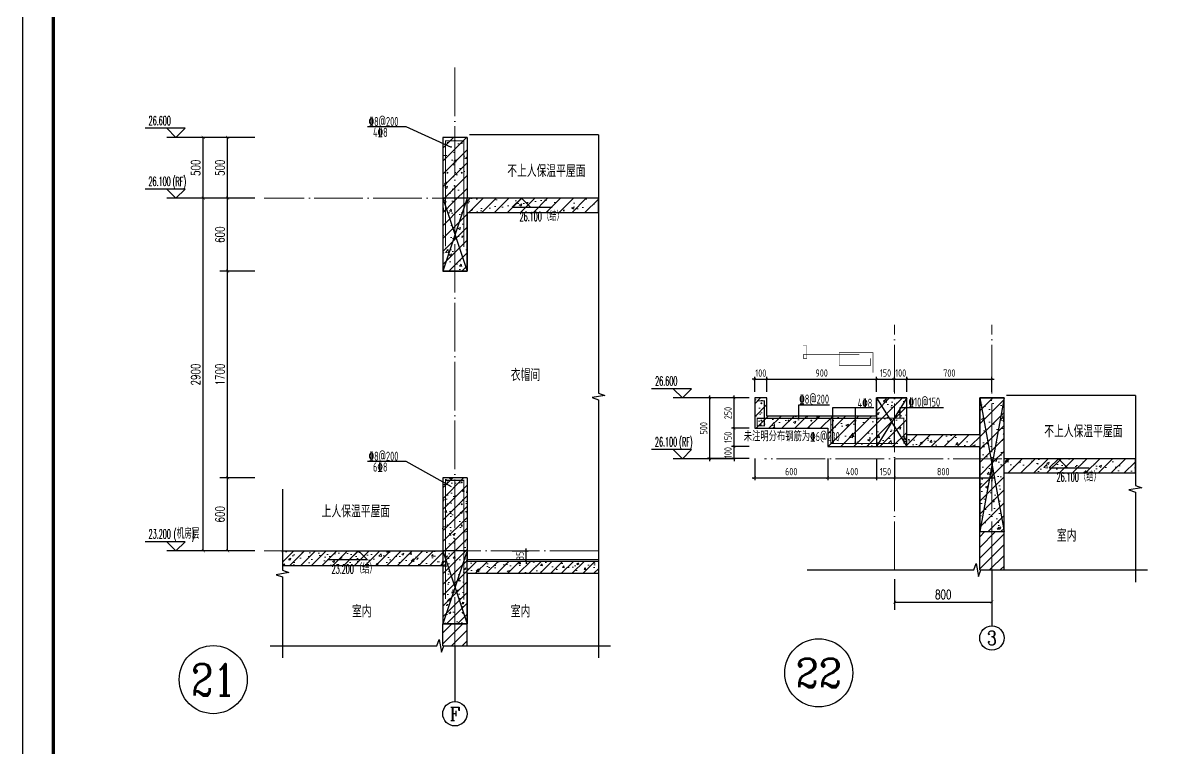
# Model space of a CAD drawing. Extents: x -668857 to 154266, y -275694 to 291306.
# Drawn here: x 113457 to 122874, y 150228 to 156192 of the extents above; entities that cross this region are included whole.
import ezdxf
from ezdxf.enums import TextEntityAlignment as Align

# ---------------------------------------------------------------- set-up
doc = ezdxf.new("R2010")
doc.units = 0
doc.header["$LTSCALE"] = 1000
doc.linetypes.add('DOTE', pattern=[2.42, 2, -0.2, 0.02, -0.2])
doc.layers.get('0').update_dxf_attribs({"linetype": 'CONTINUOUS'})
doc.layers.get('DEFPOINTS').update_dxf_attribs({"linetype": 'CONTINUOUS'})
for name, color, linetype in [('A-AXIS_TEXT', 7, 'CONTINUOUS'), ('AXIS', 3, 'CONTINUOUS'), ('DIM', 2, 'CONTINUOUS'), ('DIM_ELEV', 3, 'CONTINUOUS'), ('DIM_SYMB', 3, 'CONTINUOUS'), ('PUB_DIM', 3, 'CONTINUOUS'), ('PUB_TEXT', 2, 'CONTINUOUS'), ('REIN', 6, 'CONTINUOUS'), ('S-大样-砼线', 7, 'CONTINUOUS'), ('S-引出线', 40, 'CONTINUOUS'), ('TEXT', 2, 'CONTINUOUS'), ('WALL', 5, 'CONTINUOUS'), ('yichutu', 7, 'CONTINUOUS'), ('立面-看线', 251, 'CONTINUOUS')]:
    doc.layers.add(name, color=color, linetype=linetype)
for name, color, linetype, lineweight in [('AXIS_TEXT', 7, 'CONTINUOUS', 20), ('DOTE', 19, 'DOTE', 9), ('PUB_HATCH', 8, 'CONTINUOUS', 9), ('图框', 9, 'CONTINUOUS', 18)]:
    doc.layers.add(name, color=color, linetype=linetype, lineweight=lineweight)
doc.styles.add('_TCH_AXIS', font='COMPLEX', dxfattribs={"bigfont": 'GBCBIG'})
doc.styles.add('_TCH_DIM', font='SIMPLEX.shx', dxfattribs={"width": 0.7, "bigfont": 'GBCBIG.shx'})
doc.styles.add('_TCH_DIM_T3', font='SIMPLEX', dxfattribs={"width": 0.705882, "bigfont": 'GBCBIG'})
doc.styles.add('COMPLEX', font='COMPLEX')
doc.styles.add('TSSD_DIMENSION', font='Tssdeng.shx', dxfattribs={"width": 0.7, "bigfont": 'tssdchn.shx'})
doc.styles.add('TSSD_REIN', font='tssdeng.shx', dxfattribs={"width": 0.7, "height": 300, "bigfont": 'tssdchn.shx'})
doc.dimstyles.new('_TCH_ARCH&&25', dxfattribs={"dimtxt": 74.375, "dimasz": 25, "dimexe": 62.5, "dimexo": 75, "dimgap": 25, "dimtad": 1, "dimdec": 0, "dimzin": 0, "dimdsep": 46, "dimtxsty": '_TCH_DIM_T3', "dimblk": 'ARCHTICK', "dimcen": 0.09, "dimclrt": 7, "dimazin": 0, "dimtfac": 1, "dimtdec": 0, "dimtix": 1, "dimtmove": 2, "dimatfit": 3, "dimldrblk": 'ARCHTICK', "dimfxl": 0, "dimtolj": 1, "dimtzin": 0, "dimarcsym": 0})
doc.dimstyles.new('TSSD_20_20', dxfattribs={"dimtxt": 60, "dimasz": 20, "dimexe": 20, "dimexo": 50, "dimgap": 20, "dimtad": 1, "dimdec": 0, "dimzin": 0, "dimdsep": 46, "dimtxsty": 'TSSD_DIMENSION', "dimblk": 'ARCHTICK', "dimblk1": 'ARCHTICK', "dimblk2": 'ARCHTICK', "dimcen": 0, "dimdle": 20, "dimclrt": 7, "dimadec": 0, "dimazin": 0, "dimtfac": 1, "dimtdec": 0, "dimtix": 1, "dimtmove": 2, "dimatfit": 3, "dimfxl": 0, "dimtolj": 1, "dimtzin": 0, "dimarcsym": 0})
pattern_1 = [(45, (-562273.49, 314642.066), (-44.194174, 44.194174), []), (50, (-562273.49, 314642.07), (179.315046, -15.688034), [18.75, -206.25]), (355, (-562273.49, 314642.07), (-34.687833, 188.048033), [15, -165]), (100.4514, (-562258.55, 314640.76), (144.627345, 172.359886), [15.935047, -175.28553]), (46.1842, (-562273.49, 314692.07), (266.81026, -41.379754), [28.125, -309.375]), (96.6356, (-562251.25, 314688.62), (233.66568, 243.52947), [23.90257, -262.92825]), (351.1842, (-562273.5, 314692.07), (233.66549, 243.52965), [22.5, -247.5]), (21, (-562248.49, 314679.57), (149.226763, -100.654723), [18.75, -206.25]), (326, (-562248.49, 314679.57), (60.828833, 181.28751), [15, -165]), (71.4514, (-562236.05, 314671.18), (210.055657, 80.632624), [15.935047, -175.28553]), (37.5, (-562273.49, 314642.066), (3.039964, 83.2234635), [0, -163, 0, -167.5, 0, -165.625]), (7.5, (-562273.49, 314642.07), (65.767384, 98.602928), [0, -95.5, 0, -159.25, 0, -63.125]), (327.5, (-562329.24, 314642.066), (133.455609, -5.638718), [0, -62.5, 0, -195, 0, -258.75]), (317.5, (-562354.24, 314642.07), (145.796542, 25.026246), [0, -81.25, 0, -129.5, 0, -183.75])]
pattern_2 = [(45, (-562273.49, 314686.944), (-44.1941915, 44.1941915), [])]
pattern_3 = [(45, (-562273.49, 314642.066), (-53.0330086, 53.0330086), []), (50, (-562273.49, 314642.07), (215.178055, -18.82564), [22.5, -247.5]), (355, (-562273.49, 314642.07), (-41.6254, 225.65764), [18, -198]), (100.4514, (-562255.56, 314640.5), (173.552815, 206.83186), [19.12206, -210.342634]), (46.1842, (-562273.5, 314702.07), (320.17231, -49.6557), [33.75, -371.25]), (96.6356, (-562246.8, 314697.93), (280.39881, 292.23536), [28.68309, -315.5139]), (351.1842, (-562273.5, 314702.07), (280.39858, 292.23558), [27, -297]), (21, (-562243.49, 314687.07), (179.072116, -120.785667), [22.5, -247.5]), (326, (-562243.49, 314687.07), (72.9946, 217.545014), [18, -198]), (71.4514, (-562228.57, 314677), (252.06679, 96.75915), [19.12206, -210.342634]), (37.5, (-562273.49, 314642.066), (3.647957, 99.868156), [0, -195.6, 0, -201, 0, -198.75]), (7.5, (-562273.49, 314642.07), (78.920861, 118.323514), [0, -114.6, 0, -191.1, 0, -75.75]), (327.5, (-562340.39, 314642.07), (160.146731, -6.7664615), [0, -75, 0, -234, 0, -310.5]), (317.5, (-562370.39, 314642.07), (174.95585, 30.031495), [0, -97.5, 0, -155.4, 0, -220.5])]

# ---------------------------------------------------------------- blocks, each defined once
blk = doc.blocks.new('GFDDDDRG')
at = {"layer": '图框'}
blk.add_lwpolyline([(923310, -107437), (923310, -159999), (893610, -159999), (893610, -107437)], close=True, dxfattribs=at)
blk.add_lwpolyline([(923310, -107437), (923310, -159999), (893610, -159999), (893610, -107437)], close=True, dxfattribs=at)
at = {"layer": '图框', "const_width": 50}
blk.add_lwpolyline([(894110, -159499), (922810, -159499), (922810, -108687), (894110, -108687)], close=True, dxfattribs=at)
blk = doc.blocks.new('yct-1051-594-26275-14850-25-1002.0')
at = {"layer": 'yichutu', "color": 7}
blk.add_lwpolyline([(0, 0), (0, 14850), (26275, 14850), (26275, 0)], close=True, dxfattribs=at)
blk = doc.blocks.new('_ArchTick')
at = {"color": 0, "linetype": 'ByBlock', "const_width": 0.15}
blk.add_lwpolyline([(-0.5, -0.5), (0.5, 0.5)], dxfattribs=at)
blk = doc.blocks.new('*D2372')
at = {"layer": 'AXIS', "color": 0, "lineweight": -2}
for p, q in [((120625.4, 151618.2), (120625.4, 151366.7)), ((121425.4, 151618.2), (121425.4, 151366.7)), ((120625.4, 151429.2), (121425.4, 151429.2))]:
    blk.add_line(p, q, dxfattribs=at)
at = {"layer": 'DEFPOINTS', "color": 0}
for p in [(120625.4, 151693.2), (121425.4, 151693.2), (121425.4, 151429.2)]:
    blk.add_point(p, dxfattribs=at)
at = {"layer": 'AXIS', "color": 0, "lineweight": -2, "xscale": 25, "yscale": 25, "zscale": 25, "rotation": 180}
blk.add_blockref('_ArchTick', (120625.4, 151429.2), dxfattribs=at)
at = {"layer": 'AXIS', "color": 0, "lineweight": -2, "xscale": 25, "yscale": 25, "zscale": 25}
blk.add_blockref('_ArchTick', (121425.4, 151429.2), dxfattribs=at)
at = {"layer": 'AXIS', "color": 7, "insert": (121025.4, 151491.4), "char_height": 74.38, "attachment_point": 5, "style": '_TCH_DIM_T3'}
blk.add_mtext('\\A1;800', dxfattribs=at)
blk = doc.blocks.new('*D2373')
at = {"layer": 'DEFPOINTS', "color": 0}
for p in [(119475.4, 152658.6), (120075.4, 152658.6), (120075.4, 152452.1)]:
    blk.add_point(p, dxfattribs=at)
at = {"layer": 'DIM', "color": 0, "lineweight": -2}
for p, q in [((119475.4, 152608.6), (119475.4, 152432.1)), ((120075.4, 152608.6), (120075.4, 152432.1)), ((119455.4, 152452.1), (120095.4, 152452.1))]:
    blk.add_line(p, q, dxfattribs=at)
at = {"layer": 'DIM', "color": 0, "lineweight": -2, "xscale": 20, "yscale": 20, "zscale": 20, "rotation": 180}
blk.add_blockref('_ArchTick', (119475.4, 152452.1), dxfattribs=at)
at = {"layer": 'DIM', "color": 0, "lineweight": -2, "xscale": 20, "yscale": 20, "zscale": 20}
blk.add_blockref('_ArchTick', (120075.4, 152452.1), dxfattribs=at)
at = {"layer": 'DIM', "color": 7, "insert": (119775.4, 152502.1), "char_height": 60, "attachment_point": 5, "style": 'TSSD_DIMENSION'}
blk.add_mtext('\\A1;600', dxfattribs=at)
blk = doc.blocks.new('*D2374')
at = {"layer": 'DEFPOINTS', "color": 0}
for p in [(120075.4, 152658.6), (120475.4, 152658.6), (120475.4, 152452.1)]:
    blk.add_point(p, dxfattribs=at)
at = {"layer": 'DIM', "color": 0, "lineweight": -2}
for p, q in [((120075.4, 152608.6), (120075.4, 152432.1)), ((120475.4, 152608.6), (120475.4, 152432.1)), ((120055.4, 152452.1), (120495.4, 152452.1))]:
    blk.add_line(p, q, dxfattribs=at)
at = {"layer": 'DIM', "color": 0, "lineweight": -2, "xscale": 20, "yscale": 20, "zscale": 20, "rotation": 180}
blk.add_blockref('_ArchTick', (120075.4, 152452.1), dxfattribs=at)
at = {"layer": 'DIM', "color": 0, "lineweight": -2, "xscale": 20, "yscale": 20, "zscale": 20}
blk.add_blockref('_ArchTick', (120475.4, 152452.1), dxfattribs=at)
at = {"layer": 'DIM', "color": 7, "insert": (120275.4, 152502.1), "char_height": 60, "attachment_point": 5, "style": 'TSSD_DIMENSION'}
blk.add_mtext('\\A1;400', dxfattribs=at)
blk = doc.blocks.new('*D2375')
at = {"layer": 'DEFPOINTS', "color": 0}
for p in [(120475.4, 152658.6), (120625.4, 152658.6), (120625.4, 152452.1)]:
    blk.add_point(p, dxfattribs=at)
at = {"layer": 'DIM', "color": 0, "lineweight": -2}
for p, q in [((120475.4, 152608.6), (120475.4, 152432.1)), ((120625.4, 152608.6), (120625.4, 152432.1)), ((120455.4, 152452.1), (120645.4, 152452.1))]:
    blk.add_line(p, q, dxfattribs=at)
at = {"layer": 'DIM', "color": 0, "lineweight": -2, "xscale": 20, "yscale": 20, "zscale": 20, "rotation": 180}
blk.add_blockref('_ArchTick', (120475.4, 152452.1), dxfattribs=at)
at = {"layer": 'DIM', "color": 0, "lineweight": -2, "xscale": 20, "yscale": 20, "zscale": 20}
blk.add_blockref('_ArchTick', (120625.4, 152452.1), dxfattribs=at)
at = {"layer": 'DIM', "color": 7, "insert": (120550.4, 152502.1), "char_height": 60, "attachment_point": 5, "style": 'TSSD_DIMENSION'}
blk.add_mtext('\\A1;150', dxfattribs=at)
blk = doc.blocks.new('*D2376')
at = {"layer": 'DEFPOINTS', "color": 0}
for p in [(120625.4, 152658.6), (121425.4, 152658.6), (121425.4, 152452.1)]:
    blk.add_point(p, dxfattribs=at)
at = {"layer": 'DIM', "color": 0, "lineweight": -2}
for p, q in [((120625.4, 152608.6), (120625.4, 152432.1)), ((121425.4, 152608.6), (121425.4, 152432.1)), ((120605.4, 152452.1), (121445.4, 152452.1))]:
    blk.add_line(p, q, dxfattribs=at)
at = {"layer": 'DIM', "color": 0, "lineweight": -2, "xscale": 20, "yscale": 20, "zscale": 20, "rotation": 180}
blk.add_blockref('_ArchTick', (120625.4, 152452.1), dxfattribs=at)
at = {"layer": 'DIM', "color": 0, "lineweight": -2, "xscale": 20, "yscale": 20, "zscale": 20}
blk.add_blockref('_ArchTick', (121425.4, 152452.1), dxfattribs=at)
at = {"layer": 'DIM', "color": 7, "insert": (121025.4, 152502.1), "char_height": 60, "attachment_point": 5, "style": 'TSSD_DIMENSION'}
blk.add_mtext('\\A1;800', dxfattribs=at)
blk = doc.blocks.new('*D2377')
at = {"layer": 'DEFPOINTS', "color": 0}
for p in [(119575.4, 153262.7), (119475.4, 153108.6), (119575.4, 153108.6)]:
    blk.add_point(p, dxfattribs=at)
at = {"layer": 'DIM', "color": 0, "lineweight": -2}
for p, q in [((119475.4, 153262.7), (119455.4, 153262.7)), ((119475.4, 153158.6), (119475.4, 153282.7)), ((119475.4, 153262.7), (119575.4, 153262.7)), ((119575.4, 153158.6), (119575.4, 153282.7)), ((119575.4, 153262.7), (119595.4, 153262.7))]:
    blk.add_line(p, q, dxfattribs=at)
at = {"layer": 'DIM', "color": 0, "lineweight": -2, "xscale": 20, "yscale": 20, "zscale": 20}
blk.add_blockref('_ArchTick', (119475.4, 153262.7), dxfattribs=at)
at = {"layer": 'DIM', "color": 0, "lineweight": -2, "xscale": 20, "yscale": 20, "zscale": 20, "rotation": 180}
blk.add_blockref('_ArchTick', (119575.4, 153262.7), dxfattribs=at)
at = {"layer": 'DIM', "color": 7, "insert": (119525.4, 153312.7), "char_height": 60, "attachment_point": 5, "style": 'TSSD_DIMENSION'}
blk.add_mtext('\\A1;100', dxfattribs=at)
blk = doc.blocks.new('*D2378')
at = {"layer": 'DEFPOINTS', "color": 0}
for p in [(120475.4, 153262.7), (119575.4, 153108.6), (120475.4, 153108.6)]:
    blk.add_point(p, dxfattribs=at)
at = {"layer": 'DIM', "color": 0, "lineweight": -2}
for p, q in [((119555.4, 153262.7), (120495.4, 153262.7)), ((119575.4, 153158.6), (119575.4, 153282.7)), ((120475.4, 153158.6), (120475.4, 153282.7))]:
    blk.add_line(p, q, dxfattribs=at)
at = {"layer": 'DIM', "color": 0, "lineweight": -2, "xscale": 20, "yscale": 20, "zscale": 20, "rotation": 180}
blk.add_blockref('_ArchTick', (119575.4, 153262.7), dxfattribs=at)
at = {"layer": 'DIM', "color": 0, "lineweight": -2, "xscale": 20, "yscale": 20, "zscale": 20}
blk.add_blockref('_ArchTick', (120475.4, 153262.7), dxfattribs=at)
at = {"layer": 'DIM', "color": 7, "insert": (120025.4, 153312.7), "char_height": 60, "attachment_point": 5, "style": 'TSSD_DIMENSION'}
blk.add_mtext('\\A1;900', dxfattribs=at)
blk = doc.blocks.new('*D2379')
at = {"layer": 'DEFPOINTS', "color": 0}
for p in [(120625.4, 153262.7), (120475.4, 153108.6), (120625.4, 153108.6)]:
    blk.add_point(p, dxfattribs=at)
at = {"layer": 'DIM', "color": 0, "lineweight": -2}
for p, q in [((120455.4, 153262.7), (120645.4, 153262.7)), ((120475.4, 153158.6), (120475.4, 153282.7)), ((120625.4, 153158.6), (120625.4, 153282.7))]:
    blk.add_line(p, q, dxfattribs=at)
at = {"layer": 'DIM', "color": 0, "lineweight": -2, "xscale": 20, "yscale": 20, "zscale": 20, "rotation": 180}
blk.add_blockref('_ArchTick', (120475.4, 153262.7), dxfattribs=at)
at = {"layer": 'DIM', "color": 0, "lineweight": -2, "xscale": 20, "yscale": 20, "zscale": 20}
blk.add_blockref('_ArchTick', (120625.4, 153262.7), dxfattribs=at)
at = {"layer": 'DIM', "color": 7, "insert": (120550.4, 153312.7), "char_height": 60, "attachment_point": 5, "style": 'TSSD_DIMENSION'}
blk.add_mtext('\\A1;150', dxfattribs=at)
blk = doc.blocks.new('*D2380')
at = {"layer": 'DEFPOINTS', "color": 0}
for p in [(120725.4, 153262.7), (120625.4, 153108.6), (120725.4, 153108.6)]:
    blk.add_point(p, dxfattribs=at)
at = {"layer": 'DIM', "color": 0, "lineweight": -2}
for p, q in [((120625.4, 153262.7), (120605.4, 153262.7)), ((120625.4, 153158.6), (120625.4, 153282.7)), ((120625.4, 153262.7), (120725.4, 153262.7)), ((120725.4, 153158.6), (120725.4, 153282.7)), ((120725.4, 153262.7), (120745.4, 153262.7))]:
    blk.add_line(p, q, dxfattribs=at)
at = {"layer": 'DIM', "color": 0, "lineweight": -2, "xscale": 20, "yscale": 20, "zscale": 20}
blk.add_blockref('_ArchTick', (120625.4, 153262.7), dxfattribs=at)
at = {"layer": 'DIM', "color": 0, "lineweight": -2, "xscale": 20, "yscale": 20, "zscale": 20, "rotation": 180}
blk.add_blockref('_ArchTick', (120725.4, 153262.7), dxfattribs=at)
at = {"layer": 'DIM', "color": 7, "insert": (120675.4, 153312.7), "char_height": 60, "attachment_point": 5, "style": 'TSSD_DIMENSION'}
blk.add_mtext('\\A1;100', dxfattribs=at)
blk = doc.blocks.new('*D2381')
at = {"layer": 'DEFPOINTS', "color": 0}
for p in [(121425.4, 153262.7), (120725.4, 153108.6), (121425.4, 153108.6)]:
    blk.add_point(p, dxfattribs=at)
at = {"layer": 'DIM', "color": 0, "lineweight": -2}
for p, q in [((120705.4, 153262.7), (121445.4, 153262.7)), ((120725.4, 153158.6), (120725.4, 153282.7)), ((121425.4, 153158.6), (121425.4, 153282.7))]:
    blk.add_line(p, q, dxfattribs=at)
at = {"layer": 'DIM', "color": 0, "lineweight": -2, "xscale": 20, "yscale": 20, "zscale": 20, "rotation": 180}
blk.add_blockref('_ArchTick', (120725.4, 153262.7), dxfattribs=at)
at = {"layer": 'DIM', "color": 0, "lineweight": -2, "xscale": 20, "yscale": 20, "zscale": 20}
blk.add_blockref('_ArchTick', (121425.4, 153262.7), dxfattribs=at)
at = {"layer": 'DIM', "color": 7, "insert": (121075.4, 153312.7), "char_height": 60, "attachment_point": 5, "style": 'TSSD_DIMENSION'}
blk.add_mtext('\\A1;700', dxfattribs=at)
blk = doc.blocks.new('*D2382')
at = {"layer": 'DEFPOINTS', "color": 0}
for p in [(119305.2, 153108.6), (119479.8, 153108.6), (119479.8, 152858.6)]:
    blk.add_point(p, dxfattribs=at)
at = {"layer": 'DIM', "color": 0, "lineweight": -2}
for p, q in [((119305.2, 152838.6), (119305.2, 153128.6)), ((119429.8, 153108.6), (119285.2, 153108.6)), ((119429.8, 152858.6), (119285.2, 152858.6))]:
    blk.add_line(p, q, dxfattribs=at)
at = {"layer": 'DIM', "color": 0, "lineweight": -2, "xscale": 20, "yscale": 20, "zscale": 20}
for p, rotation in [((119305.2, 153108.6), 90), ((119305.2, 152858.6), 270)]:
    blk.add_blockref('_ArchTick', p, dxfattribs=dict(at, rotation=rotation))
at = {"layer": 'DIM', "color": 7, "insert": (119255.2, 152983.6), "char_height": 60, "attachment_point": 5, "rotation": 90, "style": 'TSSD_DIMENSION'}
blk.add_mtext('\\A1;250', dxfattribs=at)
blk = doc.blocks.new('*D2383')
at = {"layer": 'DEFPOINTS', "color": 0}
for p in [(119305.2, 152858.6), (119479.8, 152858.6), (119479.8, 152708.6)]:
    blk.add_point(p, dxfattribs=at)
at = {"layer": 'DIM', "color": 0, "lineweight": -2}
for p, q in [((119429.8, 152858.6), (119285.2, 152858.6)), ((119305.2, 152688.6), (119305.2, 152878.6)), ((119429.8, 152708.6), (119285.2, 152708.6))]:
    blk.add_line(p, q, dxfattribs=at)
at = {"layer": 'DIM', "color": 0, "lineweight": -2, "xscale": 20, "yscale": 20, "zscale": 20}
for p, rotation in [((119305.2, 152858.6), 90), ((119305.2, 152708.6), 270)]:
    blk.add_blockref('_ArchTick', p, dxfattribs=dict(at, rotation=rotation))
at = {"layer": 'DIM', "color": 7, "insert": (119255.2, 152783.6), "char_height": 60, "attachment_point": 5, "rotation": 90, "style": 'TSSD_DIMENSION'}
blk.add_mtext('\\A1;150', dxfattribs=at)
blk = doc.blocks.new('*D2384')
at = {"layer": 'DEFPOINTS', "color": 0}
for p in [(119305.2, 152708.6), (119479.8, 152708.6), (119479.8, 152608.6)]:
    blk.add_point(p, dxfattribs=at)
at = {"layer": 'DIM', "color": 0, "lineweight": -2}
for p, q in [((119429.8, 152708.6), (119285.2, 152708.6)), ((119305.2, 152708.6), (119305.2, 152728.6)), ((119305.2, 152608.6), (119305.2, 152708.6)), ((119429.8, 152608.6), (119285.2, 152608.6)), ((119305.2, 152608.6), (119305.2, 152588.6))]:
    blk.add_line(p, q, dxfattribs=at)
at = {"layer": 'DIM', "color": 0, "lineweight": -2, "xscale": 20, "yscale": 20, "zscale": 20}
for p, rotation in [((119305.2, 152708.6), 270), ((119305.2, 152608.6), 90)]:
    blk.add_blockref('_ArchTick', p, dxfattribs=dict(at, rotation=rotation))
at = {"layer": 'DIM', "color": 7, "insert": (119255.2, 152658.6), "char_height": 60, "attachment_point": 5, "rotation": 90, "style": 'TSSD_DIMENSION'}
blk.add_mtext('\\A1;100', dxfattribs=at)
blk = doc.blocks.new('*D2385')
at = {"layer": 'DEFPOINTS', "color": 0}
for p in [(119105.2, 153108.6), (119405.2, 153108.6), (119405.2, 152608.6)]:
    blk.add_point(p, dxfattribs=at)
at = {"layer": 'DIM', "color": 0, "lineweight": -2}
for p, q in [((119105.2, 152588.6), (119105.2, 153128.6)), ((119355.2, 153108.6), (119085.2, 153108.6)), ((119355.2, 152608.6), (119085.2, 152608.6))]:
    blk.add_line(p, q, dxfattribs=at)
at = {"layer": 'DIM', "color": 0, "lineweight": -2, "xscale": 20, "yscale": 20, "zscale": 20}
for p, rotation in [((119105.2, 153108.6), 90), ((119105.2, 152608.6), 270)]:
    blk.add_blockref('_ArchTick', p, dxfattribs=dict(at, rotation=rotation))
at = {"layer": 'DIM', "color": 7, "insert": (119055.2, 152858.6), "char_height": 60, "attachment_point": 5, "rotation": 90, "style": 'TSSD_DIMENSION'}
blk.add_mtext('\\A1;500', dxfattribs=at)
blk = doc.blocks.new('*D2397')
at = {"layer": 'DEFPOINTS', "color": 0}
for p in [(117429.6, 151850.6), (117595.6, 151850.6), (117429.6, 151765.6)]:
    blk.add_point(p, dxfattribs=at)
at = {"layer": 'DIM', "color": 0, "lineweight": -2}
for p, q in [((117479.6, 151850.6), (117615.6, 151850.6)), ((117595.6, 151850.6), (117595.6, 151870.6)), ((117595.6, 151765.6), (117595.6, 151850.6)), ((117479.6, 151765.6), (117615.6, 151765.6)), ((117595.6, 151765.6), (117595.6, 151745.6))]:
    blk.add_line(p, q, dxfattribs=at)
at = {"layer": 'DIM', "color": 0, "lineweight": -2, "xscale": 20, "yscale": 20, "zscale": 20}
for p, rotation in [((117595.6, 151850.6), 270), ((117595.6, 151765.6), 90)]:
    blk.add_blockref('_ArchTick', p, dxfattribs=dict(at, rotation=rotation))
at = {"layer": 'DIM', "color": 7, "insert": (117545.6, 151808.1), "char_height": 60, "attachment_point": 5, "rotation": 90, "style": 'TSSD_DIMENSION'}
blk.add_mtext('\\A1;85', dxfattribs=at)
blk = doc.blocks.new('*D2398')
at = {"layer": 'DEFPOINTS', "color": 0}
for p in [(115140, 152450.6), (115440, 152450.6), (115440, 151850.6)]:
    blk.add_point(p, dxfattribs=at)
at = {"layer": 'PUB_DIM', "color": 0, "lineweight": -2}
for p, q in [((115365, 152450.6), (115077.5, 152450.6)), ((115140, 151850.6), (115140, 152450.6)), ((115365, 151850.6), (115077.5, 151850.6))]:
    blk.add_line(p, q, dxfattribs=at)
at = {"layer": 'PUB_DIM', "color": 0, "lineweight": -2, "xscale": 25, "yscale": 25, "zscale": 25}
for p, rotation in [((115140, 152450.6), 90), ((115140, 151850.6), 270)]:
    blk.add_blockref('_ArchTick', p, dxfattribs=dict(at, rotation=rotation))
at = {"layer": 'PUB_DIM', "color": 7, "insert": (115077.8, 152150.6), "char_height": 74.38, "attachment_point": 5, "rotation": 90, "style": '_TCH_DIM_T3'}
blk.add_mtext('\\A1;600', dxfattribs=at)
blk = doc.blocks.new('*D2399')
at = {"layer": 'DEFPOINTS', "color": 0}
for p in [(115140, 154150.6), (115440, 154150.6), (115440, 152450.6)]:
    blk.add_point(p, dxfattribs=at)
at = {"layer": 'PUB_DIM', "color": 0, "lineweight": -2}
for p, q in [((115365, 154150.6), (115077.5, 154150.6)), ((115140, 152450.6), (115140, 154150.6)), ((115365, 152450.6), (115077.5, 152450.6))]:
    blk.add_line(p, q, dxfattribs=at)
at = {"layer": 'PUB_DIM', "color": 0, "lineweight": -2, "xscale": 25, "yscale": 25, "zscale": 25}
for p, rotation in [((115140, 154150.6), 90), ((115140, 152450.6), 270)]:
    blk.add_blockref('_ArchTick', p, dxfattribs=dict(at, rotation=rotation))
at = {"layer": 'PUB_DIM', "color": 7, "insert": (115077.8, 153300.6), "char_height": 74.38, "attachment_point": 5, "rotation": 90, "style": '_TCH_DIM_T3'}
blk.add_mtext('\\A1;1700', dxfattribs=at)
blk = doc.blocks.new('*D2400')
at = {"layer": 'DEFPOINTS', "color": 0}
for p in [(115140, 154750.6), (115440, 154750.6), (115440, 154150.6)]:
    blk.add_point(p, dxfattribs=at)
at = {"layer": 'PUB_DIM', "color": 0, "lineweight": -2}
for p, q in [((115365, 154750.6), (115077.5, 154750.6)), ((115140, 154150.6), (115140, 154750.6)), ((115365, 154150.6), (115077.5, 154150.6))]:
    blk.add_line(p, q, dxfattribs=at)
at = {"layer": 'PUB_DIM', "color": 0, "lineweight": -2, "xscale": 25, "yscale": 25, "zscale": 25}
for p, rotation in [((115140, 154750.6), 90), ((115140, 154150.6), 270)]:
    blk.add_blockref('_ArchTick', p, dxfattribs=dict(at, rotation=rotation))
at = {"layer": 'PUB_DIM', "color": 7, "insert": (115077.8, 154450.6), "char_height": 74.38, "attachment_point": 5, "rotation": 90, "style": '_TCH_DIM_T3'}
blk.add_mtext('\\A1;600', dxfattribs=at)
blk = doc.blocks.new('*D2401')
at = {"layer": 'DEFPOINTS', "color": 0}
for p in [(115140, 155250.6), (115440, 155250.6), (115440, 154750.6)]:
    blk.add_point(p, dxfattribs=at)
at = {"layer": 'PUB_DIM', "color": 0, "lineweight": -2}
for p, q in [((115365, 155250.6), (115077.5, 155250.6)), ((115140, 154750.6), (115140, 155250.6)), ((115365, 154750.6), (115077.5, 154750.6))]:
    blk.add_line(p, q, dxfattribs=at)
at = {"layer": 'PUB_DIM', "color": 0, "lineweight": -2, "xscale": 25, "yscale": 25, "zscale": 25}
for p, rotation in [((115140, 155250.6), 90), ((115140, 154750.6), 270)]:
    blk.add_blockref('_ArchTick', p, dxfattribs=dict(at, rotation=rotation))
at = {"layer": 'PUB_DIM', "color": 7, "insert": (115077.8, 155000.6), "char_height": 74.38, "attachment_point": 5, "rotation": 90, "style": '_TCH_DIM_T3'}
blk.add_mtext('\\A1;500', dxfattribs=at)
blk = doc.blocks.new('*D2402')
at = {"layer": 'DEFPOINTS', "color": 0}
for p in [(114940, 154750.6), (115440, 154750.6), (115440, 151850.6)]:
    blk.add_point(p, dxfattribs=at)
at = {"layer": 'PUB_DIM', "color": 0, "lineweight": -2}
for p, q in [((115365, 154750.6), (114877.5, 154750.6)), ((114940, 151850.6), (114940, 154750.6)), ((115365, 151850.6), (114877.5, 151850.6))]:
    blk.add_line(p, q, dxfattribs=at)
at = {"layer": 'PUB_DIM', "color": 0, "lineweight": -2, "xscale": 25, "yscale": 25, "zscale": 25}
for p, rotation in [((114940, 154750.6), 90), ((114940, 151850.6), 270)]:
    blk.add_blockref('_ArchTick', p, dxfattribs=dict(at, rotation=rotation))
at = {"layer": 'PUB_DIM', "color": 7, "insert": (114877.8, 153300.6), "char_height": 74.38, "attachment_point": 5, "rotation": 90, "style": '_TCH_DIM_T3'}
blk.add_mtext('\\A1;2900', dxfattribs=at)
blk = doc.blocks.new('*D2403')
at = {"layer": 'DEFPOINTS', "color": 0}
for p in [(114940, 155250.6), (115440, 155250.6), (115440, 154750.6)]:
    blk.add_point(p, dxfattribs=at)
at = {"layer": 'PUB_DIM', "color": 0, "lineweight": -2}
for p, q in [((115365, 155250.6), (114877.5, 155250.6)), ((114940, 154750.6), (114940, 155250.6)), ((115365, 154750.6), (114877.5, 154750.6))]:
    blk.add_line(p, q, dxfattribs=at)
at = {"layer": 'PUB_DIM', "color": 0, "lineweight": -2, "xscale": 25, "yscale": 25, "zscale": 25}
for p, rotation in [((114940, 155250.6), 90), ((114940, 154750.6), 270)]:
    blk.add_blockref('_ArchTick', p, dxfattribs=dict(at, rotation=rotation))
at = {"layer": 'PUB_DIM', "color": 7, "insert": (114877.8, 155000.6), "char_height": 74.38, "attachment_point": 5, "rotation": 90, "style": '_TCH_DIM_T3'}
blk.add_mtext('\\A1;500', dxfattribs=at)
blk = doc.blocks.new('_AXISO')
blk.add_circle((0, 0), 0.5)
at = {"layer": 'A-AXIS_TEXT', "style": 'COMPLEX', "width": 1.041667}
blk.add_attdef('A', text='', height=0.56, dxfattribs=at).set_placement((-0.25, -0.28), (0.25, -0.28), align=Align.FIT)

msp = doc.modelspace()

# ---------------------------------------------------------------- hatches: boundary and pattern name
at = {"layer": 'PUB_HATCH'}
h = msp.add_hatch(dxfattribs=at)
h.set_pattern_fill('钢筋混凝土', color=256, scale=30, style=0)
h.set_pattern_definition(pattern_3)
h.paths.add_polyline_path([(116909.5, 155250.62), (116909.5, 154750.62), (117042.83, 154710.61), (117109.5, 154750.61), (117109.5, 155250.62)])
h = msp.add_hatch(dxfattribs=at)
h.set_pattern_fill('钢筋混凝土', color=256, scale=30, style=0)
h.set_pattern_definition(pattern_3)
h.paths.add_polyline_path([(117042.83, 154710.61), (116909.5, 154750.62), (116909.5, 154150.62), (117109.5, 154150.62), (117109.5, 154630.61)])
h = msp.add_hatch(dxfattribs=at)
h.set_pattern_fill('钢筋混凝土', color=256, scale=30, style=0)
h.set_pattern_definition(pattern_3)
h.paths.add_polyline_path([(118189.5, 154750.61), (117109.5, 154750.61), (117042.83, 154710.61), (117109.5, 154630.61), (118189.5, 154630.61)])
h = msp.add_hatch(dxfattribs=at)
h.set_pattern_fill('钢筋混凝土', color=256, scale=30, style=0)
h.set_pattern_definition(pattern_3)
h.paths.add_polyline_path([(120725.37, 152958.57), (119575.37, 152958.57), (119575.37, 153108.57), (119475.37, 153108.57), (119475.37, 152858.57), (120075.37, 152858.57), (120075.37, 152708.57), (120725.37, 152708.57)])
h = msp.add_hatch(dxfattribs=at)
h.set_pattern_fill('钢筋混凝土', color=256, scale=30, style=0)
h.set_pattern_definition(pattern_3)
h.paths.add_polyline_path([(120725.37, 152958.57), (120725.37, 153108.57), (120475.37, 153108.57), (120475.37, 152958.57)])
h = msp.add_hatch(dxfattribs=at)
h.set_pattern_fill('钢筋混凝土', color=256, scale=30, style=0)
h.set_pattern_definition(pattern_3)
h.paths.add_polyline_path([(121392.03, 152775.23), (121525.37, 152808.57), (121525.37, 153108.57), (121325.37, 153108.57), (121325.37, 152808.57)])
h = msp.add_hatch(dxfattribs=at)
h.set_pattern_fill('钢筋混凝土', color=256, scale=30, style=0)
h.set_pattern_definition(pattern_3)
h.paths.add_polyline_path([(120725.37, 152708.57), (121325.37, 152708.57), (121392.03, 152775.23), (121325.37, 152808.57), (120725.37, 152808.57)])
h = msp.add_hatch(dxfattribs=at)
h.set_pattern_fill('钢筋混凝土', color=256, scale=30, style=0)
h.set_pattern_definition(pattern_3)
h.paths.add_polyline_path([(121458.7, 152568.56), (121525.37, 152608.56), (121525.37, 152808.57), (121392.03, 152775.23), (121325.37, 152708.57), (121325.37, 152608.56)])
h = msp.add_hatch(dxfattribs=at)
h.set_pattern_fill('钢筋混凝土', color=256, scale=30, style=0)
h.set_pattern_definition(pattern_3)
h.paths.add_polyline_path([(121525.37, 152008.57), (121525.37, 152488.56), (121458.7, 152568.56), (121325.37, 152608.56), (121325.37, 152008.57)])
h = msp.add_hatch(dxfattribs=at)
h.set_pattern_fill('钢筋混凝土', color=256, scale=30, style=0)
h.set_pattern_definition(pattern_3)
h.paths.add_polyline_path([(122605.37, 152608.56), (121525.37, 152608.56), (121458.7, 152568.56), (121525.37, 152488.56), (122605.37, 152488.56)])
h = msp.add_hatch(dxfattribs=at)
h.set_pattern_fill('钢筋混凝土', color=256, scale=25, style=0)
h.set_pattern_definition(pattern_1)
h.paths.add_polyline_path([(116909.5, 152450.62), (116909.5, 151850.62), (116976.17, 151810.62), (117109.5, 151850.62), (117109.5, 152450.62)])
h = msp.add_hatch(dxfattribs=at)
h.set_pattern_fill('普通砖', color=256, scale=25, style=0)
h.set_pattern_definition(pattern_2)
h.paths.add_polyline_path([(121525.37, 151693.2), (121525.37, 152008.57), (121325.37, 152008.57), (121325.37, 151693.2)])
h = msp.add_hatch(dxfattribs=at)
h.set_pattern_fill('钢筋混凝土', color=256, scale=25, style=0)
h.set_pattern_definition(pattern_1)
h.paths.add_polyline_path([(115591.22, 151730.62), (116909.5, 151730.62), (116976.17, 151810.62), (116909.5, 151850.62), (115591.22, 151850.62)])
h = msp.add_hatch(dxfattribs=at)
h.set_pattern_fill('钢筋混凝土', color=256, scale=25, style=0)
h.set_pattern_definition(pattern_1)
h.paths.add_polyline_path([(116976.17, 151810.62), (116909.5, 151730.62), (116909.5, 151765.62), (117042.83, 151732.28), (117109.5, 151765.62), (117109.5, 151850.62)])
h = msp.add_hatch(dxfattribs=at)
h.set_pattern_fill('钢筋混凝土', color=256, scale=25, style=0)
h.set_pattern_definition(pattern_1)
h.paths.add_polyline_path([(117042.83, 151732.28), (116909.5, 151765.62), (116909.5, 151250.62), (117109.5, 151250.62), (117109.5, 151665.62)])
h = msp.add_hatch(dxfattribs=at)
h.set_pattern_fill('钢筋混凝土', color=256, scale=25, style=0)
h.set_pattern_definition(pattern_1)
h.paths.add_polyline_path([(117042.83, 151732.28), (117109.5, 151665.62), (118189.5, 151665.62), (118189.5, 151765.62), (117109.5, 151765.62)])
h = msp.add_hatch(dxfattribs=at)
h.set_pattern_fill('普通砖', color=256, scale=25, style=0)
h.set_pattern_definition(pattern_2)
h.paths.add_polyline_path([(117109.5, 151069.85), (117109.5, 151250.62), (116909.5, 151250.62), (116909.5, 151069.86)])
at = {"layer": '立面-看线'}
h = msp.add_hatch(dxfattribs=at)
h.set_pattern_fill('HONEY', color=256, scale=7)
h.set_pattern_definition([(0, (-684239.77, -233596.336), (16.66875, 9.623705), [11.1125, -22.225]), (120, (-684239.77, -233596.336), (-16.66874801, 9.62370845), [11.1125, -22.225]), (60, (-684239.77, -233596.336), (1.99e-06, 19.24741345), [-22.225, 11.1125])])
h.paths.add_polyline_path([(118189.5, 151765.62), (118189.5, 151780.62), (117109.5, 151780.62), (117109.5, 151765.62)])

# ---------------------------------------------------------------- linework, layer by layer
at = {"color": 251}
for p, q in [((118189.5, 155270.73), (117129.5, 155270.62)), ((122605.37, 153128.68), (121545.37, 153128.57))]:
    msp.add_line(p, q, dxfattribs=at)
at = {"layer": 'AXIS'}
for p, q in [((121425.37, 151693.2), (121425.37, 151233.81)), ((117009.52, 151069.86), (117009.52, 150610.46))]:
    msp.add_line(p, q, dxfattribs=at)
at = {"layer": 'AXIS', "color": 6}
for centre in [(115022.04, 150791.24), (120001.85, 150847.06)]:
    msp.add_circle(centre, 280, dxfattribs=at)
at = {"layer": 'DIM_ELEV'}
for p, q in [((114790.02, 155325.62), (114462.02, 155325.62)), ((114715.02, 155250.62), (114640.02, 155325.62)), ((114715.02, 155250.62), (114790.02, 155325.62)), ((115140.02, 155250.62), (114640.02, 155250.62)), ((114790.02, 154825.62), (114462.02, 154825.62)), ((114715.02, 154750.62), (114640.02, 154825.62)), ((114715.02, 154750.62), (114790.02, 154825.62)), ((115140.02, 154750.62), (114640.02, 154750.62)), ((118955.17, 153183.57), (118627.17, 153183.57)), ((118880.17, 153108.57), (118805.17, 153183.57)), ((118880.17, 153108.57), (118955.17, 153183.57)), ((119305.17, 153108.57), (118805.17, 153108.57)), ((118955.17, 152683.57), (118627.17, 152683.57)), ((118880.17, 152608.57), (118805.17, 152683.57)), ((118880.17, 152608.57), (118955.17, 152683.57)), ((119305.17, 152608.57), (118805.17, 152608.57)), ((114790.02, 151925.62), (114462.02, 151925.62)), ((114715.02, 151850.62), (114640.02, 151925.62)), ((114715.02, 151850.62), (114790.02, 151925.62)), ((115140.02, 151850.62), (114640.02, 151850.62))]:
    msp.add_line(p, q, dxfattribs=at)
at = {"layer": 'DIM_ELEV', "color": 3}
for p, q in [((117556.22, 154750.62), (117481.22, 154675.62)), ((117556.22, 154750.62), (117631.22, 154675.62)), ((117481.22, 154675.62), (117809.22, 154675.62)), ((121972.09, 152608.57), (121897.09, 152533.57)), ((121972.09, 152608.57), (122047.09, 152533.57)), ((121897.09, 152533.57), (122225.09, 152533.57)), ((116216.04, 151850.62), (116141.04, 151775.62)), ((116216.04, 151850.62), (116291.04, 151775.62)), ((116291.04, 151775.62), (115963.04, 151775.62))]:
    msp.add_line(p, q, dxfattribs=at)
at = {"layer": 'DIM_SYMB'}
for points in [[(118189.5, 155270.73), (118189.5, 153148.42), (118242, 153129.31), (118137, 153110.79), (118189.5, 153092.17), (118189.5, 150969.86)], [(122605.37, 153128.68), (122605.37, 152389.06), (122657.87, 152369.95), (122552.87, 152351.44), (122605.37, 152332.81), (122605.37, 151593.2)], [(115591.22, 152357.87), (115591.22, 151691.99), (115643.72, 151672.88), (115538.72, 151654.37), (115591.22, 151635.74), (115591.22, 150969.86)], [(119907.08, 151693.2), (121278.1, 151693.2), (121297.21, 151745.7), (121315.72, 151640.7), (121334.35, 151693.2), (122705.37, 151693.2)], [(115491.22, 151069.86), (116862.23, 151069.86), (116881.34, 151122.36), (116899.86, 151017.36), (116918.48, 151069.86), (118289.5, 151069.86)]]:
    msp.add_lwpolyline(points, dxfattribs=at)
at = {"layer": 'DOTE', "color": 1, "linetype": 'DOTE', "ltscale": 0.2}
for p, q in [((117009.5, 151069.86), (117009.5, 155850.62)), ((118189.5, 154750.62), (115440.02, 154750.62)), ((120625.37, 151693.2), (120625.37, 153708.57)), ((121425.37, 151693.2), (121425.37, 153708.57)), ((122475.37, 152608.57), (119555.17, 152608.57)), ((118189.5, 151850.62), (115440.02, 151850.62))]:
    msp.add_line(p, q, dxfattribs=at)
at = {"layer": 'PUB_HATCH', "color": 215}
msp.add_line((117109.5, 151780.62), (118189.5, 151780.62), dxfattribs=at)
at = {"layer": 'REIN'}
for points, const_width in [([(116931.7, 154353.67), (116931.7, 155221.88), (117082.8, 155221.88), (117082.8, 154348.07)], 9), ([(119873.2, 153536.58), (119903.47, 153536.58), (119903.47, 153433.44), (119874.35, 153433.44), (119874.35, 153464.52), (120334.28, 153464.52)], 4.5), ([(120448.28, 153314.57), (120448.28, 153480.8), (120169.1, 153480.8), (120169.1, 153376.62), (120429.25, 153376.62), (120429.25, 153432.97)], 4.5), ([(119493.31, 153084.1), (119553.85, 153084.1), (119553.85, 152877.82), (119495.61, 152877.82), (119495.61, 152939.98), (120415.48, 152939.98)], 9), ([(120701.9, 152732.24), (120701.9, 152941.03), (120100.89, 152941.03), (120100.89, 152732.67), (120621.18, 152732.67), (120621.18, 152845.37)], 9), ([(116931.7, 151453.68), (116931.7, 152430.57), (117082.8, 152430.57), (117082.8, 151448.08)], 9)]:
    msp.add_lwpolyline(points, dxfattribs=dict(at, const_width=const_width))
at = {"layer": 'REIN', "const_width": 8}
for points in [[(116944.42, 155204.6, 1), (116952.42, 155204.6, 1)], [(117062.16, 155204.6, 1), (117070.16, 155204.6, 1)], [(116944.42, 154959.72, 1), (116952.42, 154959.72, 1)], [(117062.16, 154959.72, 1), (117070.16, 154959.72, 1)], [(119525.78, 153063.88, 1), (119533.78, 153063.88, 1)], [(119525.78, 152921.43, 1), (119533.78, 152921.43, 1)], [(119748.81, 152921.43, 1), (119756.81, 152921.43, 1)], [(119936.25, 152921.43, 1), (119944.25, 152921.43, 1)], [(120115.18, 152921.43, 1), (120123.18, 152921.43, 1)], [(120299.96, 152921.43, 1), (120307.96, 152921.43, 1)], [(120114.77, 152743.98, 1), (120122.77, 152743.98, 1)], [(120298.83, 152743.98, 1), (120306.83, 152743.98, 1)], [(116944.42, 152413.3, 1), (116952.42, 152413.3, 1)], [(117062.16, 152413.3, 1), (117070.16, 152413.3, 1)], [(116944.42, 152234.15, 1), (116952.42, 152234.15, 1)], [(117062.16, 152234.15, 1), (117070.16, 152234.15, 1)], [(116944.42, 152059.72, 1), (116952.42, 152059.72, 1)], [(117062.16, 152059.72, 1), (117070.16, 152059.72, 1)]]:
    msp.add_lwpolyline(points, format="xyb", close=True, dxfattribs=at)
at = {"layer": 'S-大样-砼线'}
for p, q in [((116909.5, 154750.61), (117109.5, 154150.62)), ((117109.5, 154750.61), (116909.5, 154150.62)), ((120475.36, 153108.58), (120725.37, 152708.56)), ((120725.37, 153108.57), (120475.37, 152708.57)), ((121325.37, 153108.57), (121525.37, 152008.57)), ((121525.37, 153108.57), (121325.37, 152008.57)), ((116909.5, 151850.62), (117109.5, 151250.62)), ((117109.5, 151850.62), (116909.51, 151250.62))]:
    msp.add_line(p, q, dxfattribs=at)
for points in [[(117109.5, 154750.61), (116909.5, 154750.61), (116909.5, 154150.62), (117109.5, 154150.62)], [(120725.36, 153108.57), (120475.36, 153108.58), (120475.36, 152708.57), (120725.37, 152708.56)], [(121525.37, 153108.57), (121325.37, 153108.57), (121325.37, 152008.57), (121525.37, 152008.57)], [(117109.5, 151850.62), (116909.5, 151850.62), (116909.5, 151250.62), (117109.5, 151250.62)]]:
    msp.add_lwpolyline(points, close=True, dxfattribs=at)
at = {"layer": 'S-引出线'}
for p, q in [((119838.21, 152939.98), (119838.21, 153051.74)), ((119838.21, 153051.74), (120089.63, 153051.74)), ((120118.77, 152743.98), (120118.77, 153028.75)), ((120118.77, 153028.75), (120454.38, 153028.75)), ((120302.83, 152743.98), (120302.83, 153028.75))]:
    msp.add_line(p, q, dxfattribs=at)
for points in [[(116982.44, 155168.51), (116609.14, 155336.83), (116290.72, 155336.83)], [(120671.55, 152941.03), (120671.55, 153028.83), (121026.41, 153028.83)], [(116982.44, 152377.21), (116609.14, 152584.32), (116290.72, 152584.32)]]:
    msp.add_lwpolyline(points, dxfattribs=at)
at = {"layer": 'WALL'}
for p, q in [((116909.5, 155250.62), (116909.5, 154750.62)), ((117109.5, 155250.62), (116909.5, 155250.62)), ((117109.5, 155250.62), (117109.5, 154750.61)), ((116909.5, 154750.62), (116909.5, 154150.62)), ((118189.5, 154750.61), (117109.5, 154750.61)), ((118189.5, 154630.61), (118189.5, 154750.61)), ((118189.5, 154630.61), (117109.5, 154630.61)), ((117109.5, 154630.61), (117109.5, 154150.62)), ((117109.5, 154150.62), (116909.5, 154150.62)), ((119575.37, 153108.57), (119475.37, 153108.57)), ((119475.37, 153108.57), (119475.37, 152858.57)), ((119575.37, 152958.57), (119575.37, 153108.57)), ((120475.37, 152958.57), (120475.37, 153108.57)), ((120475.37, 153108.57), (120725.37, 153108.57)), ((120725.37, 152958.57), (120725.37, 153108.57)), ((121325.37, 152808.57), (121325.37, 153108.57)), ((121325.37, 153108.57), (121525.37, 153108.57)), ((121525.37, 152808.57), (121525.37, 153108.57)), ((120475.37, 152958.57), (119575.37, 152958.57)), ((120725.37, 152808.57), (120725.37, 152958.57)), ((119475.37, 152858.57), (120075.37, 152858.57)), ((120075.37, 152858.57), (120075.37, 152708.57)), ((120725.37, 152808.57), (121325.37, 152808.57)), ((121525.37, 152608.56), (121525.37, 152808.57)), ((120075.37, 152708.57), (120725.37, 152708.57)), ((120725.37, 152708.57), (121325.37, 152708.57)), ((121325.37, 152608.56), (121325.37, 152708.57)), ((121325.37, 152008.57), (121325.37, 152608.56)), ((122605.37, 152608.56), (121525.37, 152608.56)), ((122605.37, 152488.56), (122605.37, 152608.56)), ((121525.37, 152008.57), (121525.37, 152488.56)), ((122605.37, 152488.56), (121525.37, 152488.56)), ((116909.5, 152450.62), (116909.5, 151850.62)), ((117109.5, 152450.62), (116909.5, 152450.62)), ((117109.5, 152450.62), (117109.5, 151850.62)), ((121325.37, 152008.57), (121525.37, 152008.57)), ((121325.37, 151693.2), (121325.37, 152008.57)), ((121525.37, 151693.2), (121525.37, 152008.57)), ((115591.22, 151850.62), (116909.5, 151850.62)), ((115591.22, 151850.62), (115591.22, 151730.62)), ((117109.5, 151850.62), (117109.5, 151765.62)), ((115591.22, 151730.62), (116909.5, 151730.62)), ((116909.5, 151730.62), (116909.5, 151765.62)), ((116909.5, 151765.62), (116909.5, 151250.62)), ((117109.5, 151765.62), (118189.5, 151765.62)), ((118189.5, 151765.62), (118189.5, 151665.62)), ((117109.5, 151665.62), (118189.5, 151665.62)), ((117109.5, 151665.62), (117109.5, 151250.62)), ((121325.37, 151693.2), (121525.37, 151693.2)), ((116909.5, 151069.86), (116909.5, 151250.62)), ((117109.5, 151250.62), (116909.5, 151250.62)), ((117109.5, 151069.85), (117109.5, 151250.62)), ((116909.5, 151069.86), (117109.5, 151069.85))]:
    msp.add_line(p, q, dxfattribs=at)

# ---------------------------------------------------------------- block references
at = {"xscale": 0.5, "yscale": 0.5, "zscale": 0.5}
msp.add_blockref('GFDDDDRG', (-333347.88, 220925.54), dxfattribs=at)
at = {"layer": 'AXIS'}
ref = msp.add_blockref('_AXISO', (121425.37, 151133.81), dxfattribs=dict(at, xscale=200, yscale=200, zscale=200))
ref.add_attrib('A', '3', dxfattribs={"layer": 'AXIS_TEXT', "height": 116.49, "style": '_TCH_AXIS'}).set_placement((121386.54, 151075.56), (121464.2, 151075.56), align=Align.FIT)
ref = msp.add_blockref('_AXISO', (117009.52, 150510.46), dxfattribs=dict(at, xscale=200, yscale=200, zscale=200))
ref.add_attrib('A', 'F', dxfattribs={"layer": 'AXIS_TEXT', "height": 111.36, "style": '_TCH_AXIS'}).set_placement((116967.1, 150454.78), (117051.94, 150454.78), align=Align.FIT)
at = {"layer": 'yichutu', "rotation": 270}
msp.add_blockref('yct-1051-594-26275-14850-25-1002.0', (113457.01, 167207.06), dxfattribs=at)

# ---------------------------------------------------------------- texts
at = {"layer": 'AXIS_TEXT', "color": 6, "style": '_TCH_AXIS'}
for s, height, p, p2 in [('22', 235.421, (119811.27, 150729.35), (120192.42, 150729.35)), ('21', 262.756, (114840.62, 150659.87), (115203.47, 150659.87))]:
    msp.add_text(s, height=height, dxfattribs=at).set_placement(p, p2, align=Align.FIT)
at = {"layer": 'DIM_ELEV', "color": 7, "style": '_TCH_DIM'}
for s, height, width, p in [('26.100', 74.375, 0.494118, (117541.66, 154563.09)), ('（结）', 84.397, 0.7, (117727.16, 154563.09)), ('26.100', 74.375, 0.494118, (121957.53, 152421.04)), ('（结）', 84.397, 0.7, (122143.03, 152421.04)), ('23.200', 74.375, 0.494118, (115995.6, 151663.09)), ('（结）', 84.397, 0.7, (116188.1, 151663.09))]:
    msp.add_text(s, height=height, dxfattribs=dict(at, width=width)).set_placement(p)
at = {"layer": 'PUB_TEXT'}
for s, height, style, width, p in [('26.600', 74.375, '_TCH_DIM', 0.494118, (114490.92, 155351.87)), ('不上人保温平屋面', 100, 'TSSD_REIN', 0.7, (117439.98, 154924.96)), ('26.100', 74.375, '_TCH_DIM', 0.494118, (114489.52, 154851.87)), ('(RF)', 74.375, '_TCH_DIM', 0.494118, (114688.27, 154850.64)), ('衣帽间', 100, 'TSSD_REIN', 0.7, (117468.74, 153246.24)), ('26.600', 74.375, '_TCH_DIM', 0.494118, (118656.07, 153209.82)), ('不上人保温平屋面', 100, 'TSSD_REIN', 0.7, (121855.85, 152782.91)), ('26.100', 74.375, '_TCH_DIM', 0.494118, (118654.67, 152709.82)), ('(RF)', 74.375, '_TCH_DIM', 0.494118, (118853.42, 152708.59)), ('上人保温平屋面', 100, 'TSSD_REIN', 0.7, (115913.41, 152124.96)), ('23.200', 74.375, '_TCH_DIM', 0.494118, (114490.92, 151951.87)), ('(', 74.38, '_TCH_DIM', 0.494118, (114696.32, 151950.64)), ('机房层', 89.362, '_TCH_DIM', 0.7, (114720.82, 151950.64)), (')', 74.38, '_TCH_DIM', 0.494118, (114845.93, 151950.64)), ('室内', 100, 'TSSD_REIN', 0.7, (121959.92, 151926.53)), ('室内', 100, 'TSSD_REIN', 0.7, (116163.36, 151302.63)), ('室内', 100, 'TSSD_REIN', 0.7, (117468.74, 151302.63))]:
    msp.add_text(s, height=height, dxfattribs=dict(at, style=style, width=width)).set_placement(p)
at = {"layer": 'TEXT', "style": 'TSSD_REIN', "width": 0.7}
for s, p in [('%%1328@200', (116300.21, 155343.72)), ('4%%1328', (116336.3, 155254.7)), ('%%1328@200', (119841.39, 153060.88)), ('4%%1328', (120321.51, 153027.63)), ('%%13210@150', (120740.37, 153036.23)), ('未注明分布钢筋为%%1326@200', (119384.93, 152752.88)), ('%%1328@200', (116300.21, 152591.21))]:
    msp.add_text(s, height=75, rotation=0, dxfattribs=at).set_placement(p)
at = {"layer": 'TEXT', "color": 1, "style": 'TSSD_REIN', "width": 0.7}
msp.add_text('6%%1328', height=75, rotation=0, dxfattribs=at).set_placement((116336.3, 152502.19))

# ---------------------------------------------------------------- dimensions: what is measured, and where the dimension line sits
at = {"layer": 'AXIS'}
dim = msp.add_aligned_dim(p1=(120625.37, 151693.2), p2=(121425.37, 151693.2), distance=-264.03, dimstyle='_TCH_ARCH&&25', dxfattribs=at)
dim.commit()
dim.dimension.update_dxf_attribs({"geometry": '*D2372', "text_midpoint": (121025.37, 151491.35)})
at = {"layer": 'DIM'}
for p1, p2, distance, picture, middle in [((119475.37, 153108.57), (119575.37, 153108.57), 154.16, '*D2377', (119525.37, 153312.73)), ((119575.37, 153108.57), (120475.37, 153108.57), 154.16, '*D2378', (120025.37, 153312.73)), ((120475.37, 153108.57), (120625.37, 153108.57), 154.16, '*D2379', (120550.37, 153312.73)), ((120625.37, 153108.57), (120725.37, 153108.57), 154.16, '*D2380', (120675.37, 153312.73)), ((120725.37, 153108.57), (121425.37, 153108.57), 154.16, '*D2381', (121075.37, 153312.73)), ((119405.17, 152608.57), (119405.17, 153108.57), 300, '*D2385', (119055.17, 152858.57)), ((119479.78, 152858.57), (119479.78, 153108.57), 174.61, '*D2382', (119255.17, 152983.57)), ((119479.78, 152708.57), (119479.78, 152858.57), 174.61, '*D2383', (119255.17, 152783.57)), ((119479.78, 152608.57), (119479.78, 152708.57), 174.61, '*D2384', (119255.17, 152658.57)), ((119475.37, 152658.56), (120075.37, 152658.56), -206.45, '*D2373', (119775.37, 152502.11)), ((120075.37, 152658.56), (120475.37, 152658.56), -206.45, '*D2374', (120275.37, 152502.11)), ((120475.37, 152658.56), (120625.37, 152658.56), -206.45, '*D2375', (120550.37, 152502.11)), ((120625.37, 152658.56), (121425.37, 152658.56), -206.45, '*D2376', (121025.37, 152502.11)), ((117429.65, 151765.59), (117429.65, 151850.59), -165.96, '*D2397', (117545.61, 151808.09))]:
    dim = msp.add_aligned_dim(p1=p1, p2=p2, distance=distance, dimstyle='TSSD_20_20', dxfattribs=at)
    dim.commit()
    dim.dimension.update_dxf_attribs({"geometry": picture, "text_midpoint": middle})
at = {"layer": 'PUB_DIM'}
for p1, p2, distance, picture, middle in [((115440.02, 154750.62), (115440.02, 155250.62), 500, '*D2403', (114877.84, 155000.62)), ((115440.02, 154750.62), (115440.02, 155250.62), 300, '*D2401', (115077.84, 155000.62)), ((115440.02, 151850.62), (115440.02, 154750.62), 500, '*D2402', (114877.84, 153300.62)), ((115440.02, 154150.62), (115440.02, 154750.62), 300, '*D2400', (115077.84, 154450.62)), ((115440.02, 152450.62), (115440.02, 154150.62), 300, '*D2399', (115077.84, 153300.62)), ((115440.02, 151850.62), (115440.02, 152450.62), 300, '*D2398', (115077.84, 152150.62))]:
    dim = msp.add_aligned_dim(p1=p1, p2=p2, distance=distance, dimstyle='_TCH_ARCH&&25', dxfattribs=at)
    dim.commit()
    dim.dimension.update_dxf_attribs({"geometry": picture, "text_midpoint": middle})

doc.saveas('drawing.dxf')
